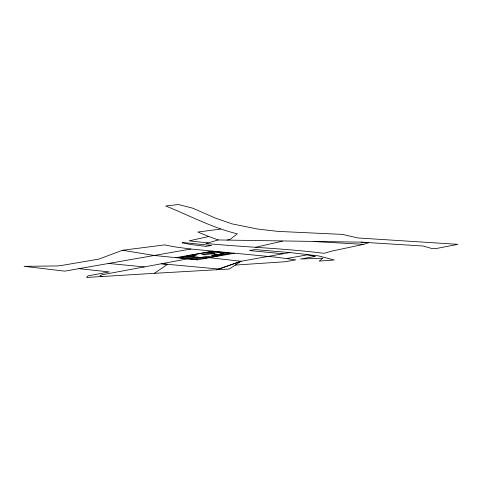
<?xml version="1.0" encoding="UTF-8"?>
<svg xmlns="http://www.w3.org/2000/svg" width="482" height="482" viewBox="0 0 482 482"><rect width="100%" height="100%" fill="white"/><g stroke="black" fill="none" stroke-linecap="round" stroke-linejoin="round"><path stroke-width="0.72" d="M78.958 268.661L109.306 271.926L87.977 275.879L86.555 277.457L154.312 273.324L167.622 264.311L161.44 263.744L218.768 269.034L241.042 261.256L289.833 252.55L318.355 255.858L334.225 259.997L319.186 261.093L322.958 258.189L300.629 259.015L315.433 256.382L307.082 254.888L287.194 258.43M209.321 257.713L241.042 261.256L229.287 269.022L154.312 273.324M190.86 249.031L177.466 247.248A255.514 34.234 -5 0 1 170.14 246.013L164.736 244.892L122.464 250.279L98.828 259.129L61.015 265.552L57.533 265.944L24.1 266.329L64.793 271.143L190.86 249.031L276.234 257.207L295.791 259.876L285.452 261.72L235.246 265.088M218.768 269.034L216.755 269.739L241.042 261.256M363.603 244.356L368.616 242.741L361.102 242.145L218.183 239.952L205.971 243.494C245.278 247.194 284.778 248.375 323.976 253.309L331.73 251.122L363.603 244.356L314.053 241.542M255.683 247.26L282.452 241.139M227.173 240.042L230.089 239.379L237.319 233.836C212.255 227.787 189.492 215.538 165.681 205.977L178.509 204.543L192.963 208.254L215.189 218.015L232.167 223.913L257.997 229.095L277.819 231.384L342.353 234.391L357.819 237.951L457.9 244.344L435.385 248.688L431.944 248.537L423.051 246.007L361.114 242.145M218.183 239.952L208.808 236.511L189.161 240.825L207.929 242.928M187.86 258.846L101.997 274.764L99.876 275.885L102.57 276.409M187.95 256.099L178.828 257.725L197.542 259.816L234.547 253.219M190.673 256.382L196.258 255.388L192.414 254.96M216.436 251.791L210.851 252.785L207.013 252.357M181.949 258.075L191.071 256.448M185.07 258.424L194.192 256.798M220.027 252.194L205.139 254.845L202.018 254.496L211.14 252.875L214.261 253.219M188.185 258.768L197.307 257.147M191.306 259.117L200.428 257.49M200.657 257.496L206.236 256.502L210.08 256.93M226.413 252.905L211.375 255.544L217.611 256.237M194.427 259.467L203.549 257.84M214.49 255.888L223.612 254.261M204.501 257.924L230.257 253.333L212.592 251.363L186.835 255.954L206.664 258.189M175.906 257.647L212.851 251.14M220.678 229.064L197.831 232.059L208.808 236.511M289.833 252.55L254.996 249.574L249.453 250.562L283 253.773M108.661 263.461L144.275 266.926M197.542 259.816L154.246 255.478L122.464 250.279M220.834 253.9L224.678 254.327M220.497 253.918L226.733 254.61M210.905 253.815L217.141 254.514M211.315 245.434L205.904 246.386L192.83 244.748A239.56 32.095 -5 0 1 184.739 243.35L182.106 242.801L183.702 242.621L211.315 245.434"/></g></svg>
